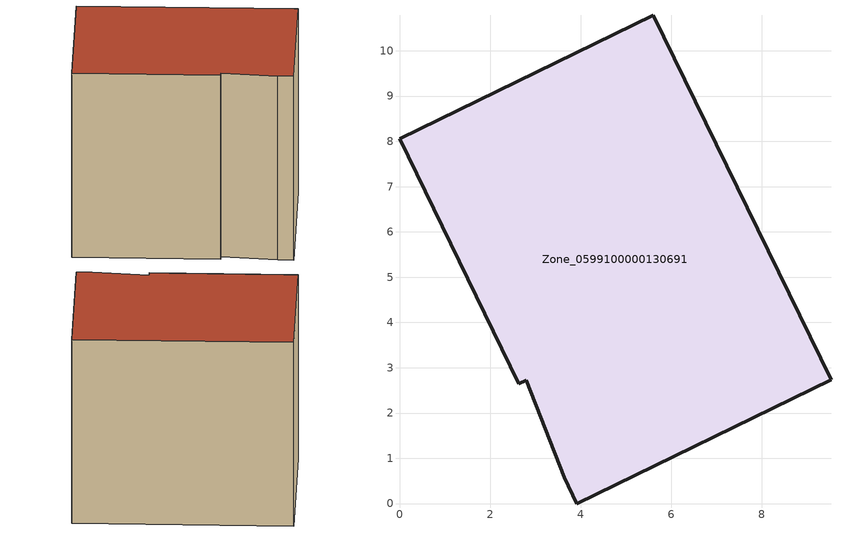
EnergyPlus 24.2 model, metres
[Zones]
Zone_0599100000130691
 floor ground (C_G): 3.92,0 3.63,0.59 2.8,2.73 2.63,2.65 0,8.06 5.6,10.78 9.53,2.73 z0
 wall outside (C_F): 3.92,0 9.53,2.73 5.6,10.78 0,8.06 2.63,2.65 2.8,2.73 3.63,0.59 3.92,0 z0:8.24
 roof outside (C_R): 3.63,0.59 3.92,0 9.53,2.73 5.6,10.78 0,8.06 2.63,2.65 2.8,2.73 z8.24
[BUILDING]
Pand.0599100000130691: North Axis=0; Terrain=City; Loads Convergence Tolerance Value=0.04; Temperature Convergence Tolerance Value=0.4; Solar Distribution=FullExterior; Maximum Number of Warmup Days=25; Minimum Number of Warmup Days=1
[Site:Location]
Rotterdam.The.Hague.AP_ZH_NLD Design_Conditions: Latitude=51.96; Longitude=4.45; Time Zone=1; Elevation=-4.5
[SITE:GROUNDTEMPERATURE:BUILDINGSURFACE]
18, 18, 18, 18, 18, 18, 18, 18, 18, 18, 18, 18
[MATERIAL] Thermal Absorptance=0.9; Solar Absorptance=0.7; Visible Absorptance=0.7
Name | Roughness | Thickness | Conductivity | Density | Specific Heat
G.TC.1965-1974 | MediumSmooth | 0.15 | 0.882353 | 540 | 1210
F.TC.1965-1974 | Rough | 0.3 | 0.697674 | 1920 | 840
R.TC.1965-1974 | MediumRough | 0.2 | 0.232558 | 1500 | 1000
[CONSTRUCTION]
C_G: G.TC.1965-1974
C_F: F.TC.1965-1974
C_R: R.TC.1965-1974
[ZONE]
Zone_0599100000130691: Type=1; Multiplier=1; Ceiling Height=Autocalculate; Volume=Autocalculate; Floor Area=autocalculate; Part of Total Floor Area=Yes
[ZONEINFILTRATION:DESIGNFLOWRATE]
Infil_Zone_0599100000130691: Zone or ZoneList or Space or SpaceList=Zone_0599100000130691; Schedule=AlwaysOn; Design Flow Rate Calculation Method=Flow/Area; Flow Rate per Floor Area=0.003; Constant Term Coefficient=1; Temperature Term Coefficient=0; Velocity Term Coefficient=0; Velocity Squared Term Coefficient=0
[HVACTEMPLATE:ZONE:IDEALLOADSAIRSYSTEM]
Zone_0599100000130691: Maximum Heating Supply Air Temperature=50; Minimum Cooling Supply Air Temperature=13; Maximum Heating Supply Air Humidity Ratio=0.0156; Minimum Cooling Supply Air Humidity Ratio=0.0077; Heating Limit=NoLimit; Cooling Limit=NoLimit; Dehumidification Control Type=ConstantSensibleHeatRatio; Cooling Sensible Heat Ratio=0.7; Dehumidification Setpoint=60; Humidification Control Type=None; Humidification Setpoint=30; Outdoor Air Method=None; Outdoor Air Flow Rate per Person=0.00944; Outdoor Air Flow Rate per Zone Floor Area=0; Outdoor Air Flow Rate per Zone=0; Demand Controlled Ventilation Type=None; Outdoor Air Economizer Type=NoEconomizer; Heat Recovery Type=None; Sensible Heat Recovery Effectiveness=0.7; Latent Heat Recovery Effectiveness=0.65
[ZONECONTROL:THERMOSTAT]
ThermostatControl_Zone_0599100000130691: Zone or ZoneList=Zone_0599100000130691; Control Type Schedule=DualSetpointControlType; Control 1=Thermostat_Zone_0599100000130691; Temperature Difference Between Cutout And Setpoint=0
[THERMOSTATSETPOINT:DUALSETPOINT]
Thermostat_Zone_0599100000130691: Heating Setpoint Temperature Schedule=HeatingSetpoint_Zone_0599100000130691; Cooling Setpoint Temperature Schedule=CoolingSetpoint_Zone_0599100000130691
[SCHEDULE:COMPACT]
HeatingSetpoint_Zone_0599100000130691: Through: 12/31, For: AllDays, Until: 24:00, 21
CoolingSetpoint_Zone_0599100000130691: Through: 12/31, For: AllDays, Until: 24:00, 24
DualSetpointControlType: Through: 12/31, For: AllDays, Until: 24:00, 4
AlwaysOn: Through: 12/31, For: AllDays, Until: 24:00, 1
